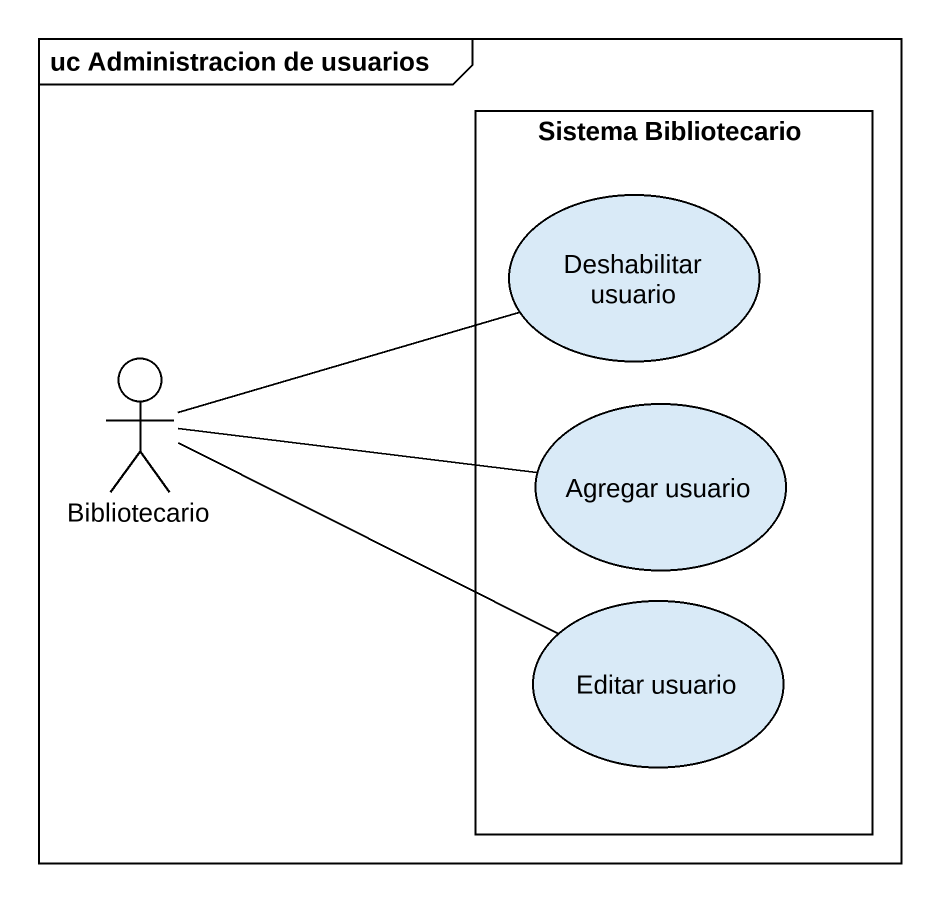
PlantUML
@startuml
mainframe uc Administracion de usuarios
rectangle "Sistema Bibliotecario" as Sistema_Bibliotecario {
  usecase "Deshabilitar usuario" as Deshabilitar_usuario
  usecase "Agregar usuario" as Agregar_usuario
  usecase "Editar usuario" as Editar_usuario
}
actor Bibliotecario
Bibliotecario -right- Deshabilitar_usuario
Bibliotecario -right- Agregar_usuario
Bibliotecario -right- Editar_usuario
@enduml
